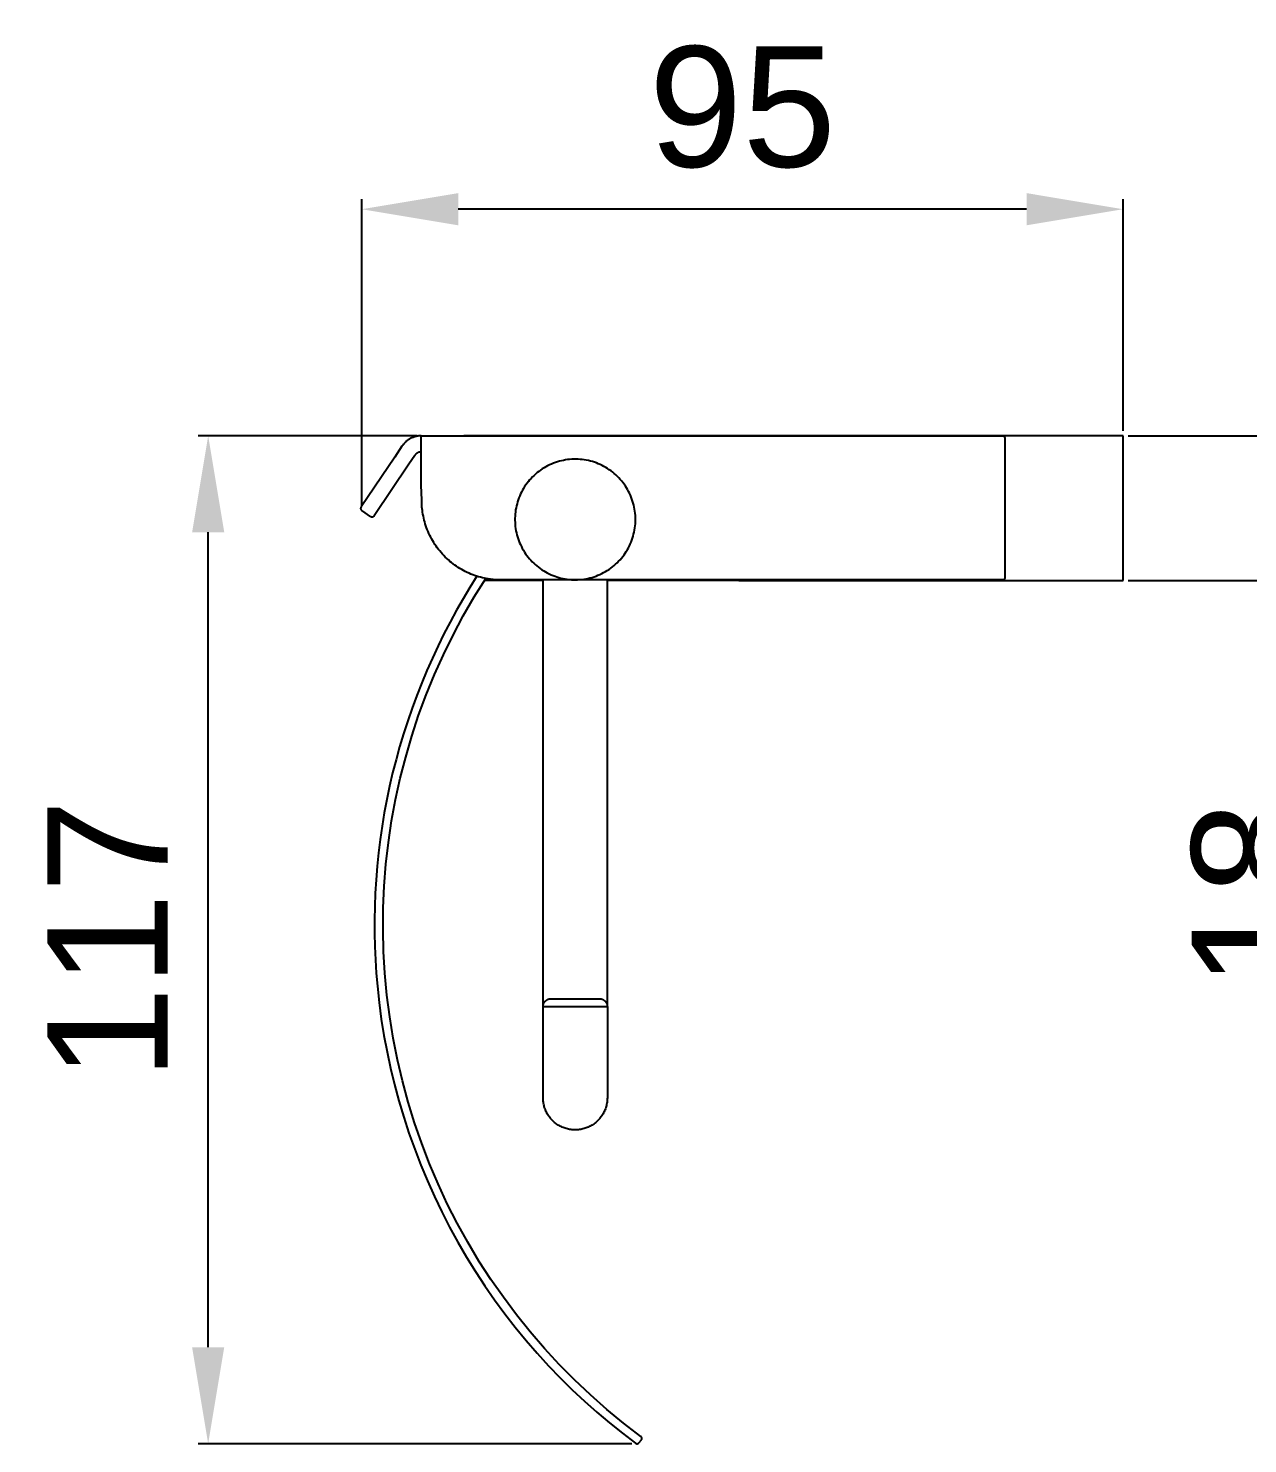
# Model space of a CAD drawing. Header units: millimetres. Extents: x 2164 to 3264, y 1200 to 2685.
# Drawn here: x 2604.8 to 2756.5, y 1405.6 to 1581.6 of the extents above; entities that cross this region are included whole.
import ezdxf

# ---------------------------------------------------------------- set-up
doc = ezdxf.new("R2010")
doc.units = ezdxf.units.MM
doc.layers.add('DIM2', color=3, linetype='Continuous')
doc.layers.add('main', color=7, linetype='Continuous')
doc.styles.get("Standard").update_dxf_attribs({"font": 'arial.ttf'})
doc.dimstyles.new('ISO-25', dxfattribs={"dimtxt": 2.5, "dimasz": 2.5, "dimexe": 1.25, "dimexo": 0.625, "dimtad": 1, "dimtxsty": 'Standard', "dimcen": 2.5, "dimadec": 0, "dimazin": 0, "dimtfac": 1, "dimtmove": 0, "dimatfit": 3, "dimfxl": 1, "dimarcsym": 0})

# ---------------------------------------------------------------- blocks, each defined once
blk = doc.blocks.new('*D44')
at = {"layer": 'Defpoints', "color": 0, "transparency": 16777216}
for p in [(2646.29, 1559.09), (2741.01, 1530.91), (2646.29, 1521.64)]:
    blk.add_point(p, dxfattribs=at)
at = {"layer": 'DIM2', "color": 0, "lineweight": -2, "transparency": 16777216}
for p, q in [((2646.29, 1522.26), (2646.29, 1560.34)), ((2741.01, 1531.53), (2741.01, 1560.34)), ((2729.01, 1559.09), (2658.29, 1559.09))]:
    blk.add_line(p, q, dxfattribs=at)
at = {"layer": 'DIM2', "color": 0, "transparency": 16777216}
for points in [[(2658.29, 1561.09), (2658.29, 1557.09), (2646.29, 1559.09)], [(2729.01, 1561.09), (2729.01, 1557.09), (2741.01, 1559.09)]]:
    blk.add_solid(points, dxfattribs=at)
at = {"layer": 'DIM2', "color": 0, "transparency": 16777216, "insert": (2693.65, 1571.75), "char_height": 15, "attachment_point": 5}
blk.add_mtext('95', dxfattribs=at)
blk = doc.blocks.new('*D61')
at = {"layer": 'Defpoints', "color": 0, "transparency": 16777216}
for p in [(2741.01, 1530.91), (2741.01, 1512.91), (2769.79, 1512.91)]:
    blk.add_point(p, dxfattribs=at)
at = {"layer": 'DIM2', "color": 0, "lineweight": -2, "transparency": 16777216}
for p, q in [((2769.79, 1542.91), (2769.79, 1554.91)), ((2741.63, 1530.91), (2771.04, 1530.91)), ((2769.79, 1530.91), (2769.79, 1512.91)), ((2741.63, 1512.91), (2771.04, 1512.91)), ((2769.79, 1500.91), (2769.79, 1458.8))]:
    blk.add_line(p, q, dxfattribs=at)
at = {"layer": 'DIM2', "color": 0, "transparency": 16777216}
for points in [[(2767.79, 1542.91), (2771.79, 1542.91), (2769.79, 1530.91)], [(2767.79, 1500.91), (2771.79, 1500.91), (2769.79, 1512.91)]]:
    blk.add_solid(points, dxfattribs=at)
at = {"layer": 'DIM2', "color": 0, "transparency": 16777216, "insert": (2757.13, 1473.85), "char_height": 15, "attachment_point": 5, "rotation": 90}
blk.add_mtext('18', dxfattribs=at)
blk = doc.blocks.new('*D71')
at = {"layer": 'Defpoints', "color": 0, "transparency": 16777216}
for p in [(2627.19, 1530.91), (2653.81, 1530.91), (2680.54, 1405.57)]:
    blk.add_point(p, dxfattribs=at)
at = {"layer": 'DIM2', "color": 0, "lineweight": -2, "transparency": 16777216}
for p, q in [((2653.19, 1530.91), (2625.94, 1530.91)), ((2627.19, 1417.57), (2627.19, 1518.91)), ((2679.91, 1405.57), (2625.94, 1405.57))]:
    blk.add_line(p, q, dxfattribs=at)
at = {"layer": 'DIM2', "color": 0, "transparency": 16777216}
for points in [[(2625.19, 1518.91), (2629.19, 1518.91), (2627.19, 1530.91)], [(2625.19, 1417.57), (2629.19, 1417.57), (2627.19, 1405.57)]]:
    blk.add_solid(points, dxfattribs=at)
at = {"layer": 'DIM2', "color": 0, "transparency": 16777216, "insert": (2614.66, 1468.24), "char_height": 15, "attachment_point": 5, "rotation": 90}
blk.add_mtext('117', dxfattribs=at)

msp = doc.modelspace()

# ---------------------------------------------------------------- linework, layer by layer
at = {"layer": 'main'}
for p, q in [((2651.35, 1529.69), (2651.29, 1529.61)), ((2651.41, 1529.77), (2651.35, 1529.69)), ((2651.47, 1529.85), (2651.41, 1529.77)), ((2651.54, 1529.93), (2651.47, 1529.85)), ((2651.6, 1530.01), (2651.54, 1529.93)), ((2651.68, 1530.08), (2651.6, 1530.01)), ((2651.75, 1530.15), (2651.68, 1530.08)), ((2651.83, 1530.21), (2651.75, 1530.15)), ((2651.9, 1530.28), (2651.83, 1530.21)), ((2651.98, 1530.34), (2651.9, 1530.28)), ((2652.07, 1530.4), (2651.98, 1530.34)), ((2652.15, 1530.45), (2652.07, 1530.4)), ((2652.24, 1530.51), (2652.15, 1530.45)), ((2652.33, 1530.56), (2652.24, 1530.51)), ((2652.41, 1530.6), (2652.33, 1530.56)), ((2652.51, 1530.65), (2652.41, 1530.6)), ((2652.6, 1530.69), (2652.51, 1530.65)), ((2652.69, 1530.72), (2652.6, 1530.69)), ((2652.79, 1530.76), (2652.69, 1530.72)), ((2652.89, 1530.79), (2652.79, 1530.76)), ((2652.98, 1530.81), (2652.89, 1530.79)), ((2653.08, 1530.84), (2652.98, 1530.81)), ((2653.18, 1530.86), (2653.08, 1530.84)), ((2653.28, 1530.88), (2653.18, 1530.86)), ((2653.38, 1530.89), (2653.28, 1530.88)), ((2653.48, 1530.9), (2653.38, 1530.89)), ((2653.58, 1530.9), (2653.48, 1530.9)), ((2653.68, 1530.91), (2653.58, 1530.9)), ((2653.7, 1527.91), (2653.7, 1530.91)), ((2653.7, 1530.91), (2653.77, 1530.91)), ((2653.77, 1530.91), (2653.85, 1530.91)), ((2653.85, 1530.91), (2653.95, 1530.91)), ((2653.95, 1530.91), (2653.97, 1530.91)), ((2653.99, 1530.91), (2726.01, 1530.91)), ((2690.6, 1530.91), (2659.01, 1530.91)), ((2693.21, 1530.91), (2690.6, 1530.91)), ((2738.62, 1530.91), (2693.21, 1530.91)), ((2726.01, 1530.91), (2726.02, 1530.91)), ((2726.02, 1530.91), (2726.03, 1530.91)), ((2726.03, 1530.91), (2726.04, 1530.91)), ((2726.04, 1530.91), (2726.05, 1530.9)), ((2726.05, 1530.9), (2726.06, 1530.9)), ((2726.06, 1530.9), (2726.07, 1530.9)), ((2726.07, 1530.9), (2726.08, 1530.9)), ((2726.08, 1530.9), (2726.09, 1530.9)), ((2726.09, 1530.9), (2726.09, 1530.89)), ((2726.09, 1530.89), (2726.1, 1530.89)), ((2726.1, 1530.89), (2726.11, 1530.89)), ((2726.11, 1530.89), (2726.12, 1530.88)), ((2726.12, 1530.88), (2726.13, 1530.88)), ((2726.13, 1530.88), (2726.14, 1530.87)), ((2726.14, 1530.87), (2726.15, 1530.87)), ((2726.15, 1530.87), (2726.16, 1530.86)), ((2726.16, 1530.86), (2726.17, 1530.86)), ((2726.17, 1530.86), (2726.18, 1530.85)), ((2726.18, 1530.85), (2726.18, 1530.84)), ((2726.18, 1530.84), (2726.19, 1530.84)), ((2726.19, 1530.84), (2726.2, 1530.83)), ((2726.2, 1530.83), (2726.21, 1530.82)), ((2726.21, 1530.82), (2726.21, 1530.82)), ((2726.21, 1530.82), (2726.22, 1530.81)), ((2726.22, 1530.81), (2726.23, 1530.8)), ((2726.23, 1530.8), (2726.23, 1530.79)), ((2726.23, 1530.79), (2726.24, 1530.79)), ((2726.24, 1530.79), (2726.25, 1530.78)), ((2726.25, 1530.78), (2726.25, 1530.77)), ((2726.25, 1530.77), (2726.26, 1530.76)), ((2726.26, 1530.76), (2726.26, 1530.75)), ((2726.26, 1530.75), (2726.27, 1530.74)), ((2726.27, 1530.74), (2726.27, 1530.73)), ((2726.27, 1530.73), (2726.27, 1530.73)), ((2726.27, 1530.73), (2726.28, 1530.72)), ((2726.28, 1530.72), (2726.28, 1530.71)), ((2726.28, 1530.71), (2726.29, 1530.7)), ((2726.29, 1530.7), (2726.29, 1530.69)), ((2726.29, 1530.69), (2726.29, 1530.68)), ((2726.29, 1530.68), (2726.29, 1530.67)), ((2726.29, 1530.67), (2726.29, 1530.66)), ((2726.29, 1530.66), (2726.3, 1530.65)), ((2726.3, 1530.65), (2726.3, 1530.64)), ((2726.3, 1530.64), (2726.3, 1530.63)), ((2726.3, 1530.63), (2726.3, 1530.62)), ((2726.3, 1530.62), (2726.3, 1530.61)), ((2726.3, 1530.61), (2726.3, 1527.91)), ((2741.01, 1530.91), (2738.62, 1530.91)), ((2741.01, 1512.91), (2741.01, 1530.91)), ((2650.39, 1528.27), (2646.21, 1522.06)), ((2651.29, 1529.61), (2650.39, 1528.27)), ((2652.89, 1528.47), (2652.16, 1527.38)), ((2652.91, 1528.5), (2652.89, 1528.47)), ((2652.93, 1528.53), (2652.91, 1528.5)), ((2652.95, 1528.56), (2652.93, 1528.53)), ((2652.98, 1528.58), (2652.95, 1528.56)), ((2653, 1528.61), (2652.98, 1528.58)), ((2653.02, 1528.63), (2653, 1528.61)), ((2653.05, 1528.65), (2653.02, 1528.63)), ((2653.07, 1528.67), (2653.05, 1528.65)), ((2653.1, 1528.7), (2653.07, 1528.67)), ((2653.12, 1528.72), (2653.1, 1528.7)), ((2653.15, 1528.74), (2653.12, 1528.72)), ((2653.18, 1528.75), (2653.15, 1528.74)), ((2653.21, 1528.77), (2653.18, 1528.75)), ((2653.24, 1528.79), (2653.21, 1528.77)), ((2653.27, 1528.8), (2653.24, 1528.79)), ((2653.3, 1528.82), (2653.27, 1528.8)), ((2653.33, 1528.83), (2653.3, 1528.82)), ((2653.36, 1528.84), (2653.33, 1528.83)), ((2653.39, 1528.86), (2653.36, 1528.84)), ((2653.42, 1528.87), (2653.39, 1528.86)), ((2653.46, 1528.88), (2653.42, 1528.87)), ((2653.49, 1528.88), (2653.46, 1528.88)), ((2653.52, 1528.89), (2653.49, 1528.88)), ((2653.55, 1528.9), (2653.52, 1528.89)), ((2653.59, 1528.9), (2653.55, 1528.9)), ((2653.62, 1528.9), (2653.59, 1528.9)), ((2653.65, 1528.91), (2653.62, 1528.9)), ((2653.69, 1528.91), (2653.65, 1528.91)), ((2653.7, 1524.58), (2653.7, 1527.91)), ((2671.38, 1527.86), (2671.13, 1527.81)), ((2671.64, 1527.91), (2671.38, 1527.86)), ((2671.9, 1527.95), (2671.64, 1527.91)), ((2672.16, 1527.98), (2671.9, 1527.95)), ((2672.42, 1528), (2672.16, 1527.98)), ((2672.68, 1528.01), (2672.42, 1528)), ((2672.94, 1528.01), (2672.68, 1528.01)), ((2673.2, 1528), (2672.94, 1528.01)), ((2673.46, 1527.98), (2673.2, 1528)), ((2673.72, 1527.96), (2673.46, 1527.98)), ((2673.97, 1527.92), (2673.72, 1527.96)), ((2674.23, 1527.88), (2673.97, 1527.92)), ((2674.49, 1527.83), (2674.23, 1527.88)), ((2726.3, 1527.91), (2726.3, 1513.28)), ((2652.16, 1527.38), (2647.83, 1520.94)), ((2667.92, 1526.16), (2667.73, 1525.99)), ((2668.12, 1526.33), (2667.92, 1526.16)), ((2668.32, 1526.49), (2668.12, 1526.33)), ((2668.53, 1526.64), (2668.32, 1526.49)), ((2668.75, 1526.79), (2668.53, 1526.64)), ((2668.97, 1526.93), (2668.75, 1526.79)), ((2669.19, 1527.06), (2668.97, 1526.93)), ((2669.42, 1527.18), (2669.19, 1527.06)), ((2669.66, 1527.3), (2669.42, 1527.18)), ((2669.89, 1527.4), (2669.66, 1527.3)), ((2670.14, 1527.5), (2669.89, 1527.4)), ((2670.38, 1527.59), (2670.14, 1527.5)), ((2670.63, 1527.67), (2670.38, 1527.59)), ((2670.88, 1527.75), (2670.63, 1527.67)), ((2671.13, 1527.81), (2670.88, 1527.75)), ((2674.74, 1527.77), (2674.49, 1527.83)), ((2674.99, 1527.7), (2674.74, 1527.77)), ((2675.24, 1527.62), (2674.99, 1527.7)), ((2675.48, 1527.53), (2675.24, 1527.62)), ((2675.72, 1527.44), (2675.48, 1527.53)), ((2675.96, 1527.33), (2675.72, 1527.44)), ((2676.2, 1527.22), (2675.96, 1527.33)), ((2676.43, 1527.1), (2676.2, 1527.22)), ((2676.66, 1526.97), (2676.43, 1527.1)), ((2676.88, 1526.83), (2676.66, 1526.97)), ((2677.09, 1526.69), (2676.88, 1526.83)), ((2677.31, 1526.54), (2677.09, 1526.69)), ((2677.51, 1526.38), (2677.31, 1526.54)), ((2677.71, 1526.22), (2677.51, 1526.38)), ((2677.91, 1526.04), (2677.71, 1526.22)), ((2653.71, 1524.04), (2653.7, 1524.58)), ((2666.42, 1524.37), (2666.29, 1524.15)), ((2666.56, 1524.59), (2666.42, 1524.37)), ((2666.7, 1524.81), (2666.56, 1524.59)), ((2666.86, 1525.02), (2666.7, 1524.81)), ((2667.02, 1525.23), (2666.86, 1525.02)), ((2667.18, 1525.42), (2667.02, 1525.23)), ((2667.36, 1525.62), (2667.18, 1525.42)), ((2667.54, 1525.81), (2667.36, 1525.62)), ((2667.73, 1525.99), (2667.54, 1525.81)), ((2678.1, 1525.86), (2677.91, 1526.04)), ((2678.28, 1525.68), (2678.1, 1525.86)), ((2678.46, 1525.49), (2678.28, 1525.68)), ((2678.63, 1525.29), (2678.46, 1525.49)), ((2678.79, 1525.09), (2678.63, 1525.29)), ((2678.94, 1524.88), (2678.79, 1525.09)), ((2679.09, 1524.66), (2678.94, 1524.88)), ((2679.23, 1524.44), (2679.09, 1524.66)), ((2679.37, 1524.22), (2679.23, 1524.44)), ((2653.75, 1522.74), (2653.71, 1524.04)), ((2653.77, 1522.25), (2653.75, 1522.74)), ((2665.68, 1522.71), (2665.61, 1522.46)), ((2665.76, 1522.96), (2665.68, 1522.71)), ((2665.85, 1523.2), (2665.76, 1522.96)), ((2665.95, 1523.45), (2665.85, 1523.2)), ((2666.05, 1523.68), (2665.95, 1523.45)), ((2666.17, 1523.92), (2666.05, 1523.68)), ((2666.29, 1524.15), (2666.17, 1523.92)), ((2679.49, 1523.99), (2679.37, 1524.22)), ((2679.61, 1523.76), (2679.49, 1523.99)), ((2679.72, 1523.52), (2679.61, 1523.76)), ((2679.82, 1523.28), (2679.72, 1523.52)), ((2679.91, 1523.04), (2679.82, 1523.28)), ((2679.99, 1522.79), (2679.91, 1523.04)), ((2680.07, 1522.54), (2679.99, 1522.79)), ((2646.17, 1521.94), (2646.16, 1521.93)), ((2646.16, 1521.93), (2646.16, 1521.92)), ((2646.16, 1521.92), (2646.16, 1521.91)), ((2646.16, 1521.91), (2646.16, 1521.9)), ((2646.16, 1521.9), (2646.16, 1521.89)), ((2646.16, 1521.89), (2646.16, 1521.88)), ((2646.16, 1521.88), (2646.16, 1521.87)), ((2646.16, 1521.87), (2646.16, 1521.85)), ((2646.16, 1521.85), (2646.16, 1521.84)), ((2646.16, 1521.84), (2646.17, 1521.83)), ((2646.18, 1521.98), (2646.17, 1521.97)), ((2646.17, 1521.97), (2646.17, 1521.96)), ((2646.17, 1521.96), (2646.17, 1521.95)), ((2646.17, 1521.95), (2646.17, 1521.94)), ((2646.17, 1521.83), (2646.17, 1521.82)), ((2646.17, 1521.82), (2646.17, 1521.81)), ((2646.17, 1521.81), (2646.17, 1521.8)), ((2646.17, 1521.8), (2646.18, 1521.79)), ((2646.19, 1522.01), (2646.18, 1522)), ((2646.18, 1522), (2646.18, 1521.99)), ((2646.18, 1521.99), (2646.18, 1521.98)), ((2646.18, 1521.79), (2646.18, 1521.78)), ((2646.18, 1521.78), (2646.18, 1521.77)), ((2646.18, 1521.77), (2646.19, 1521.76)), ((2646.2, 1522.03), (2646.19, 1522.02)), ((2646.19, 1522.02), (2646.19, 1522.01)), ((2646.19, 1521.76), (2646.19, 1521.75)), ((2646.19, 1521.75), (2646.2, 1521.74)), ((2646.21, 1522.05), (2646.2, 1522.04)), ((2646.2, 1522.04), (2646.2, 1522.03)), ((2646.2, 1521.74), (2646.2, 1521.73)), ((2646.2, 1521.73), (2646.21, 1521.72)), ((2646.21, 1522.06), (2646.21, 1522.05)), ((2646.21, 1521.72), (2646.21, 1521.72)), ((2646.21, 1521.72), (2646.22, 1521.71)), ((2646.22, 1521.71), (2646.23, 1521.7)), ((2646.23, 1521.7), (2646.23, 1521.69)), ((2646.23, 1521.69), (2646.24, 1521.68)), ((2646.24, 1521.68), (2646.25, 1521.67)), ((2646.25, 1521.67), (2646.25, 1521.67)), ((2646.25, 1521.67), (2646.26, 1521.66)), ((2646.26, 1521.66), (2646.27, 1521.65)), ((2646.27, 1521.65), (2646.28, 1521.65)), ((2646.28, 1521.65), (2646.29, 1521.64)), ((2647.41, 1520.84), (2646.29, 1521.64)), ((2647.42, 1520.84), (2647.41, 1520.84)), ((2647.43, 1520.83), (2647.42, 1520.84)), ((2647.44, 1520.83), (2647.43, 1520.83)), ((2647.45, 1520.82), (2647.44, 1520.83)), ((2647.46, 1520.82), (2647.45, 1520.82)), ((2647.45, 1520.82), (2647.45, 1520.82)), ((2647.47, 1520.81), (2647.46, 1520.82)), ((2647.69, 1520.81), (2647.68, 1520.81)), ((2647.7, 1520.82), (2647.69, 1520.81)), ((2647.71, 1520.82), (2647.7, 1520.82)), ((2647.72, 1520.83), (2647.71, 1520.82)), ((2647.73, 1520.84), (2647.72, 1520.83)), ((2647.72, 1520.83), (2647.72, 1520.83)), ((2647.74, 1520.84), (2647.73, 1520.84)), ((2647.75, 1520.85), (2647.74, 1520.84)), ((2647.76, 1520.86), (2647.75, 1520.85)), ((2647.77, 1520.87), (2647.76, 1520.86)), ((2647.76, 1520.86), (2647.76, 1520.86)), ((2647.78, 1520.88), (2647.77, 1520.87)), ((2647.79, 1520.88), (2647.78, 1520.88)), ((2647.8, 1520.9), (2647.79, 1520.89)), ((2647.79, 1520.89), (2647.79, 1520.88)), ((2647.81, 1520.91), (2647.8, 1520.9)), ((2647.81, 1520.92), (2647.81, 1520.91)), ((2647.82, 1520.92), (2647.81, 1520.91)), ((2647.81, 1520.91), (2647.81, 1520.91)), ((2653.79, 1522.05), (2653.77, 1522.25)), ((2653.81, 1521.84), (2653.79, 1522.05)), ((2653.84, 1521.64), (2653.81, 1521.84)), ((2653.87, 1521.4), (2653.84, 1521.64)), ((2653.91, 1521.15), (2653.87, 1521.4)), ((2653.96, 1520.91), (2653.91, 1521.15)), ((2654.01, 1520.67), (2653.96, 1520.91)), ((2665.36, 1520.92), (2665.35, 1520.66)), ((2665.38, 1521.18), (2665.36, 1520.92)), ((2665.41, 1521.44), (2665.38, 1521.18)), ((2665.44, 1521.7), (2665.41, 1521.44)), ((2665.49, 1521.96), (2665.44, 1521.7)), ((2665.54, 1522.21), (2665.49, 1521.96)), ((2665.61, 1522.46), (2665.54, 1522.21)), ((2680.13, 1522.29), (2680.07, 1522.54)), ((2680.19, 1522.04), (2680.13, 1522.29)), ((2680.24, 1521.78), (2680.19, 1522.04)), ((2680.28, 1521.52), (2680.24, 1521.78)), ((2680.31, 1521.27), (2680.28, 1521.52)), ((2680.33, 1521.01), (2680.31, 1521.27)), ((2680.34, 1520.75), (2680.33, 1521.01)), ((2647.48, 1520.81), (2647.47, 1520.81)), ((2647.49, 1520.8), (2647.48, 1520.81)), ((2647.5, 1520.8), (2647.49, 1520.8)), ((2647.51, 1520.8), (2647.5, 1520.8)), ((2647.52, 1520.8), (2647.51, 1520.8)), ((2647.53, 1520.8), (2647.52, 1520.8)), ((2647.54, 1520.79), (2647.53, 1520.8)), ((2647.55, 1520.79), (2647.54, 1520.79)), ((2647.56, 1520.79), (2647.55, 1520.79)), ((2647.57, 1520.79), (2647.56, 1520.79)), ((2647.58, 1520.79), (2647.57, 1520.79)), ((2647.59, 1520.79), (2647.58, 1520.79)), ((2647.6, 1520.79), (2647.59, 1520.79)), ((2647.61, 1520.79), (2647.6, 1520.79)), ((2647.62, 1520.8), (2647.61, 1520.79)), ((2647.63, 1520.8), (2647.62, 1520.8)), ((2647.64, 1520.8), (2647.63, 1520.8)), ((2647.65, 1520.8), (2647.64, 1520.8)), ((2647.66, 1520.8), (2647.65, 1520.8)), ((2647.67, 1520.81), (2647.66, 1520.8)), ((2647.68, 1520.81), (2647.67, 1520.81)), ((2654.07, 1520.43), (2654.01, 1520.67)), ((2654.13, 1520.2), (2654.07, 1520.43)), ((2654.2, 1519.96), (2654.13, 1520.2)), ((2654.28, 1519.73), (2654.2, 1519.96)), ((2654.36, 1519.48), (2654.28, 1519.73)), ((2654.45, 1519.24), (2654.36, 1519.48)), ((2654.55, 1519), (2654.45, 1519.24)), ((2665.35, 1520.66), (2665.35, 1520.4)), ((2665.35, 1520.4), (2665.36, 1520.14)), ((2665.36, 1520.14), (2665.37, 1519.88)), ((2665.37, 1519.88), (2665.4, 1519.62)), ((2665.4, 1519.62), (2665.44, 1519.37)), ((2665.44, 1519.37), (2665.48, 1519.11)), ((2665.48, 1519.11), (2665.53, 1518.85)), ((2680.18, 1518.94), (2680.23, 1519.19)), ((2680.23, 1519.19), (2680.27, 1519.45)), ((2680.27, 1519.45), (2680.31, 1519.71)), ((2680.31, 1519.71), (2680.33, 1519.97)), ((2680.33, 1519.97), (2680.34, 1520.23)), ((2680.35, 1520.49), (2680.34, 1520.75)), ((2680.34, 1520.23), (2680.35, 1520.49)), ((2654.65, 1518.77), (2654.55, 1519)), ((2654.76, 1518.53), (2654.65, 1518.77)), ((2654.88, 1518.3), (2654.76, 1518.53)), ((2655, 1518.07), (2654.88, 1518.3)), ((2655.13, 1517.85), (2655, 1518.07)), ((2655.26, 1517.63), (2655.13, 1517.85)), ((2655.4, 1517.41), (2655.26, 1517.63)), ((2655.54, 1517.2), (2655.4, 1517.41)), ((2665.53, 1518.85), (2665.59, 1518.6)), ((2665.59, 1518.6), (2665.67, 1518.35)), ((2665.67, 1518.35), (2665.74, 1518.1)), ((2665.74, 1518.1), (2665.83, 1517.86)), ((2665.83, 1517.86), (2665.93, 1517.62)), ((2665.93, 1517.62), (2666.03, 1517.38)), ((2666.03, 1517.38), (2666.15, 1517.14)), ((2679.59, 1517.22), (2679.7, 1517.45)), ((2679.7, 1517.45), (2679.8, 1517.69)), ((2679.8, 1517.69), (2679.89, 1517.94)), ((2679.89, 1517.94), (2679.98, 1518.18)), ((2679.98, 1518.18), (2680.05, 1518.43)), ((2680.05, 1518.43), (2680.12, 1518.68)), ((2680.12, 1518.68), (2680.18, 1518.94)), ((2655.69, 1516.99), (2655.54, 1517.2)), ((2655.84, 1516.79), (2655.69, 1516.99)), ((2656, 1516.59), (2655.84, 1516.79)), ((2656.17, 1516.39), (2656, 1516.59)), ((2656.34, 1516.2), (2656.17, 1516.39)), ((2656.51, 1516.01), (2656.34, 1516.2)), ((2656.69, 1515.83), (2656.51, 1516.01)), ((2656.88, 1515.65), (2656.69, 1515.83)), ((2657.07, 1515.47), (2656.88, 1515.65)), ((2666.15, 1517.14), (2666.27, 1516.91)), ((2666.27, 1516.91), (2666.4, 1516.69)), ((2666.4, 1516.69), (2666.53, 1516.46)), ((2666.53, 1516.46), (2666.68, 1516.25)), ((2666.68, 1516.25), (2666.83, 1516.04)), ((2666.83, 1516.04), (2666.99, 1515.83)), ((2666.99, 1515.83), (2667.15, 1515.63)), ((2667.15, 1515.63), (2667.33, 1515.43)), ((2678.43, 1515.5), (2678.6, 1515.69)), ((2678.6, 1515.69), (2678.76, 1515.9)), ((2678.76, 1515.9), (2678.92, 1516.1)), ((2678.92, 1516.1), (2679.07, 1516.32)), ((2679.07, 1516.32), (2679.21, 1516.53)), ((2679.21, 1516.53), (2679.34, 1516.76)), ((2679.34, 1516.76), (2679.47, 1516.99)), ((2679.47, 1516.99), (2679.59, 1517.22)), ((2657.26, 1515.3), (2657.07, 1515.47)), ((2657.46, 1515.14), (2657.26, 1515.3)), ((2657.66, 1514.98), (2657.46, 1515.14)), ((2657.87, 1514.82), (2657.66, 1514.98)), ((2658.08, 1514.68), (2657.87, 1514.82)), ((2658.29, 1514.54), (2658.08, 1514.68)), ((2658.51, 1514.4), (2658.29, 1514.54)), ((2658.73, 1514.27), (2658.51, 1514.4)), ((2658.95, 1514.15), (2658.73, 1514.27)), ((2659.18, 1514.03), (2658.95, 1514.15)), ((2659.41, 1513.92), (2659.18, 1514.03)), ((2659.65, 1513.81), (2659.41, 1513.92)), ((2659.87, 1513.71), (2659.65, 1513.81)), ((2667.33, 1515.43), (2667.51, 1515.25)), ((2667.51, 1515.25), (2667.69, 1515.06)), ((2667.69, 1515.06), (2667.88, 1514.89)), ((2667.88, 1514.89), (2668.08, 1514.72)), ((2668.08, 1514.72), (2668.29, 1514.56)), ((2668.29, 1514.56), (2668.49, 1514.4)), ((2668.49, 1514.4), (2668.71, 1514.25)), ((2668.71, 1514.25), (2668.93, 1514.11)), ((2668.93, 1514.11), (2669.15, 1513.98)), ((2669.15, 1513.98), (2669.38, 1513.86)), ((2669.38, 1513.86), (2669.61, 1513.74)), ((2675.92, 1513.67), (2676.16, 1513.78)), ((2676.16, 1513.78), (2676.39, 1513.9)), ((2676.39, 1513.9), (2676.62, 1514.02)), ((2676.62, 1514.02), (2676.84, 1514.16)), ((2676.84, 1514.16), (2677.06, 1514.3)), ((2677.06, 1514.3), (2677.27, 1514.45)), ((2677.27, 1514.45), (2677.48, 1514.61)), ((2677.48, 1514.61), (2677.68, 1514.77)), ((2677.68, 1514.77), (2677.88, 1514.94)), ((2677.88, 1514.94), (2678.07, 1515.12)), ((2678.07, 1515.12), (2678.25, 1515.31)), ((2678.25, 1515.31), (2678.43, 1515.5)), ((2659.76, 1512.05), (2658.91, 1510.64)), ((2660.63, 1513.44), (2659.76, 1512.05)), ((2660.1, 1513.62), (2659.87, 1513.71)), ((2660.34, 1513.54), (2660.1, 1513.62)), ((2660.29, 1510.87), (2661.73, 1513.17)), ((2660.57, 1513.46), (2660.34, 1513.54)), ((2660.82, 1513.39), (2660.57, 1513.46)), ((2661.06, 1513.32), (2660.82, 1513.39)), ((2661.31, 1513.26), (2661.06, 1513.32)), ((2661.56, 1513.2), (2661.31, 1513.26)), ((2661.79, 1513.16), (2661.56, 1513.2)), ((2668.85, 1512.91), (2661.56, 1512.91)), ((2662.02, 1513.12), (2661.79, 1513.16)), ((2662.33, 1513.07), (2662.02, 1513.12)), ((2662.63, 1513.04), (2662.33, 1513.07)), ((2662.9, 1513.01), (2662.63, 1513.04)), ((2663.16, 1512.99), (2662.9, 1513.01)), ((2663.43, 1512.98), (2663.16, 1512.99)), ((2663.69, 1512.98), (2663.43, 1512.98)), ((2664.02, 1512.98), (2663.69, 1512.98)), ((2726.01, 1512.98), (2664.02, 1512.98)), ((2668.85, 1459.91), (2668.85, 1512.98)), ((2669.61, 1513.74), (2669.85, 1513.63)), ((2669.85, 1513.63), (2670.09, 1513.53)), ((2670.09, 1513.53), (2670.34, 1513.44)), ((2670.34, 1513.44), (2670.58, 1513.36)), ((2670.58, 1513.36), (2670.83, 1513.29)), ((2670.83, 1513.29), (2671.08, 1513.22)), ((2671.08, 1513.22), (2671.34, 1513.16)), ((2671.34, 1513.16), (2671.59, 1513.11)), ((2671.59, 1513.11), (2671.85, 1513.08)), ((2671.85, 1513.08), (2672.11, 1513.05)), ((2672.11, 1513.05), (2672.37, 1513.02)), ((2672.37, 1513.02), (2672.63, 1513.01)), ((2672.63, 1513.01), (2672.89, 1513.01)), ((2672.89, 1513.01), (2673.15, 1513.02)), ((2673.15, 1513.02), (2673.41, 1513.03)), ((2673.41, 1513.03), (2673.67, 1513.05)), ((2673.67, 1513.05), (2673.93, 1513.09)), ((2673.93, 1513.09), (2674.18, 1513.13)), ((2674.18, 1513.13), (2674.44, 1513.18)), ((2674.44, 1513.18), (2674.69, 1513.24)), ((2674.69, 1513.24), (2674.94, 1513.31)), ((2674.94, 1513.31), (2675.19, 1513.39)), ((2675.19, 1513.39), (2675.44, 1513.47)), ((2675.44, 1513.47), (2675.68, 1513.57)), ((2675.68, 1513.57), (2675.92, 1513.67)), ((2676.85, 1459.95), (2676.85, 1512.98)), ((2690.6, 1512.91), (2676.85, 1512.91)), ((2690.6, 1512.91), (2690.6, 1512.98)), ((2693.21, 1512.91), (2690.6, 1512.91)), ((2693.21, 1512.98), (2693.21, 1512.91)), ((2693.21, 1512.91), (2738.62, 1512.91)), ((2726.02, 1512.98), (2726.01, 1512.98)), ((2726.03, 1512.98), (2726.02, 1512.98)), ((2726.04, 1512.98), (2726.03, 1512.98)), ((2726.05, 1512.98), (2726.04, 1512.98)), ((2726.06, 1512.98), (2726.05, 1512.98)), ((2726.07, 1512.98), (2726.06, 1512.98)), ((2726.08, 1512.99), (2726.07, 1512.98)), ((2726.09, 1512.99), (2726.08, 1512.99)), ((2726.1, 1512.99), (2726.09, 1512.99)), ((2726.11, 1513), (2726.1, 1512.99)), ((2726.12, 1513), (2726.11, 1513)), ((2726.13, 1513), (2726.12, 1513)), ((2726.14, 1513.01), (2726.13, 1513.01)), ((2726.13, 1513.01), (2726.13, 1513)), ((2726.15, 1513.02), (2726.14, 1513.01)), ((2726.16, 1513.02), (2726.15, 1513.02)), ((2726.17, 1513.03), (2726.16, 1513.02)), ((2726.18, 1513.04), (2726.17, 1513.03)), ((2726.19, 1513.04), (2726.18, 1513.04)), ((2726.2, 1513.06), (2726.19, 1513.05)), ((2726.19, 1513.05), (2726.19, 1513.04)), ((2726.21, 1513.06), (2726.2, 1513.06)), ((2726.22, 1513.07), (2726.21, 1513.06)), ((2726.23, 1513.09), (2726.22, 1513.08)), ((2726.22, 1513.08), (2726.22, 1513.07)), ((2726.24, 1513.09), (2726.23, 1513.09)), ((2726.25, 1513.11), (2726.24, 1513.1)), ((2726.24, 1513.1), (2726.24, 1513.09)), ((2726.26, 1513.13), (2726.25, 1513.12)), ((2726.25, 1513.12), (2726.25, 1513.11)), ((2726.27, 1513.15), (2726.26, 1513.14)), ((2726.26, 1513.14), (2726.26, 1513.13)), ((2726.28, 1513.17), (2726.27, 1513.16)), ((2726.27, 1513.16), (2726.27, 1513.15)), ((2726.29, 1513.19), (2726.28, 1513.18)), ((2726.28, 1513.18), (2726.28, 1513.18)), ((2726.28, 1513.18), (2726.28, 1513.17)), ((2726.3, 1513.24), (2726.29, 1513.23)), ((2726.29, 1513.23), (2726.29, 1513.22)), ((2726.29, 1513.22), (2726.29, 1513.2)), ((2726.29, 1513.2), (2726.29, 1513.19)), ((2726.3, 1513.28), (2726.3, 1513.27)), ((2726.3, 1513.27), (2726.3, 1513.26)), ((2726.3, 1513.26), (2726.3, 1513.25)), ((2726.3, 1513.25), (2726.3, 1513.24)), ((2738.62, 1512.91), (2741.01, 1512.91)), ((2658.91, 1510.64), (2658.08, 1509.21)), ((2658.93, 1508.52), (2660.29, 1510.87)), ((2658.08, 1509.21), (2657.29, 1507.75)), ((2657.65, 1506.12), (2658.93, 1508.52)), ((2657.29, 1507.75), (2656.52, 1506.28)), ((2656.52, 1506.28), (2655.79, 1504.78)), ((2656.45, 1503.69), (2657.65, 1506.12)), ((2655.08, 1503.27), (2654.4, 1501.74)), ((2655.79, 1504.78), (2655.08, 1503.27)), ((2655.34, 1501.21), (2656.45, 1503.69)), ((2654.4, 1501.74), (2653.75, 1500.19)), ((2653.75, 1500.19), (2653.14, 1498.63)), ((2654.31, 1498.7), (2655.34, 1501.21)), ((2653.14, 1498.63), (2652.56, 1497.06)), ((2653.37, 1496.15), (2654.31, 1498.7)), ((2652.56, 1497.06), (2652.01, 1495.47)), ((2652.01, 1495.47), (2651.49, 1493.86)), ((2652.52, 1493.57), (2653.37, 1496.15)), ((2651.49, 1493.86), (2651.01, 1492.25)), ((2651.76, 1490.96), (2652.52, 1493.57)), ((2651.01, 1492.25), (2650.56, 1490.62)), ((2651.08, 1488.33), (2651.76, 1490.96)), ((2650.56, 1490.62), (2650.14, 1488.99)), ((2650.14, 1488.99), (2649.76, 1487.35)), ((2650.5, 1485.68), (2651.08, 1488.33)), ((2649.41, 1485.7), (2649.1, 1484.04)), ((2649.76, 1487.35), (2649.41, 1485.7)), ((2650.01, 1483.01), (2650.5, 1485.68)), ((2649.1, 1484.04), (2648.83, 1482.38)), ((2648.83, 1482.38), (2648.59, 1480.71)), ((2649.61, 1480.32), (2650.01, 1483.01)), ((2648.59, 1480.71), (2648.38, 1479.05)), ((2648.38, 1479.05), (2648.21, 1477.38)), ((2649.3, 1477.63), (2649.61, 1480.32)), ((2648.21, 1477.38), (2648.07, 1475.71)), ((2649.09, 1474.92), (2649.3, 1477.63)), ((2648.07, 1475.71), (2647.97, 1474.04)), ((2647.97, 1474.04), (2647.91, 1472.37)), ((2648.97, 1472.21), (2649.09, 1474.92)), ((2647.91, 1472.37), (2647.88, 1470.7)), ((2648.94, 1469.49), (2648.97, 1472.21)), ((2647.88, 1470.7), (2647.88, 1469.04)), ((2647.88, 1469.04), (2647.92, 1467.38)), ((2649.01, 1466.78), (2648.94, 1469.49)), ((2647.92, 1467.38), (2647.99, 1465.73)), ((2649.17, 1464.07), (2649.01, 1466.78)), ((2647.99, 1465.73), (2648.1, 1464.09)), ((2648.1, 1464.09), (2648.24, 1462.45)), ((2649.42, 1461.36), (2649.17, 1464.07)), ((2648.24, 1462.45), (2648.46, 1460.42)), ((2649.77, 1458.67), (2649.42, 1461.36)), ((2648.46, 1460.42), (2648.73, 1458.38)), ((2668.85, 1460.02), (2668.86, 1460.05)), ((2668.85, 1459.98), (2668.85, 1460.02)), ((2668.85, 1459.95), (2668.85, 1459.98)), ((2668.85, 1459.91), (2668.85, 1459.95)), ((2672.85, 1459.91), (2668.85, 1459.91)), ((2668.85, 1448.6), (2668.85, 1459.91)), ((2668.86, 1460.09), (2668.87, 1460.12)), ((2668.86, 1460.05), (2668.86, 1460.09)), ((2668.87, 1460.12), (2668.88, 1460.16)), ((2668.88, 1460.16), (2668.89, 1460.19)), ((2668.89, 1460.19), (2668.9, 1460.22)), ((2668.9, 1460.22), (2668.91, 1460.26)), ((2668.91, 1460.26), (2668.92, 1460.29)), ((2668.92, 1460.29), (2668.93, 1460.32)), ((2668.93, 1460.32), (2668.95, 1460.35)), ((2668.95, 1460.35), (2668.96, 1460.38)), ((2668.96, 1460.38), (2668.98, 1460.41)), ((2668.98, 1460.41), (2669, 1460.44)), ((2669, 1460.44), (2669.02, 1460.47)), ((2669.02, 1460.47), (2669.04, 1460.5)), ((2669.04, 1460.5), (2669.06, 1460.53)), ((2669.06, 1460.53), (2669.08, 1460.56)), ((2669.08, 1460.56), (2669.1, 1460.58)), ((2669.1, 1460.58), (2669.13, 1460.61)), ((2669.13, 1460.61), (2669.15, 1460.63)), ((2669.15, 1460.63), (2669.18, 1460.66)), ((2669.18, 1460.66), (2669.2, 1460.68)), ((2669.2, 1460.68), (2669.23, 1460.7)), ((2669.23, 1460.7), (2669.26, 1460.72)), ((2669.26, 1460.72), (2669.29, 1460.74)), ((2669.29, 1460.74), (2669.32, 1460.76)), ((2669.32, 1460.76), (2669.35, 1460.78)), ((2669.35, 1460.78), (2669.38, 1460.8)), ((2669.38, 1460.8), (2669.41, 1460.81)), ((2669.41, 1460.81), (2669.44, 1460.83)), ((2669.44, 1460.83), (2669.47, 1460.84)), ((2669.47, 1460.84), (2669.5, 1460.85)), ((2669.5, 1460.85), (2669.54, 1460.87)), ((2669.54, 1460.87), (2669.57, 1460.88)), ((2669.57, 1460.88), (2669.6, 1460.88)), ((2669.6, 1460.88), (2669.64, 1460.89)), ((2669.64, 1460.89), (2669.67, 1460.9)), ((2669.67, 1460.9), (2669.71, 1460.9)), ((2669.71, 1460.9), (2669.74, 1460.91)), ((2669.74, 1460.91), (2669.78, 1460.91)), ((2669.78, 1460.91), (2669.81, 1460.91)), ((2669.81, 1460.91), (2669.85, 1460.91)), ((2669.85, 1460.91), (2672.85, 1460.91)), ((2672.85, 1460.91), (2675.85, 1460.91)), ((2676.85, 1459.91), (2672.85, 1459.91)), ((2675.85, 1460.91), (2675.88, 1460.91)), ((2675.88, 1460.91), (2675.92, 1460.91)), ((2675.92, 1460.91), (2675.95, 1460.91)), ((2675.95, 1460.91), (2675.99, 1460.9)), ((2675.99, 1460.9), (2676.02, 1460.9)), ((2676.02, 1460.9), (2676.05, 1460.89)), ((2676.05, 1460.89), (2676.09, 1460.88)), ((2676.09, 1460.88), (2676.12, 1460.88)), ((2676.12, 1460.88), (2676.16, 1460.87)), ((2676.16, 1460.87), (2676.19, 1460.85)), ((2676.19, 1460.85), (2676.22, 1460.84)), ((2676.22, 1460.84), (2676.25, 1460.83)), ((2676.25, 1460.83), (2676.29, 1460.81)), ((2676.29, 1460.81), (2676.32, 1460.8)), ((2676.32, 1460.8), (2676.35, 1460.78)), ((2676.35, 1460.78), (2676.38, 1460.76)), ((2676.38, 1460.76), (2676.41, 1460.74)), ((2676.41, 1460.74), (2676.43, 1460.72)), ((2676.43, 1460.72), (2676.46, 1460.7)), ((2676.46, 1460.7), (2676.49, 1460.68)), ((2676.49, 1460.68), (2676.52, 1460.66)), ((2676.52, 1460.66), (2676.54, 1460.63)), ((2676.54, 1460.63), (2676.57, 1460.61)), ((2676.57, 1460.61), (2676.59, 1460.58)), ((2676.59, 1460.58), (2676.61, 1460.56)), ((2676.61, 1460.56), (2676.63, 1460.53)), ((2676.63, 1460.53), (2676.66, 1460.5)), ((2676.66, 1460.5), (2676.68, 1460.47)), ((2676.68, 1460.47), (2676.69, 1460.44)), ((2676.69, 1460.44), (2676.71, 1460.41)), ((2676.71, 1460.41), (2676.73, 1460.38)), ((2676.73, 1460.38), (2676.75, 1460.35)), ((2676.75, 1460.35), (2676.76, 1460.32)), ((2676.76, 1460.32), (2676.77, 1460.29)), ((2676.77, 1460.29), (2676.79, 1460.26)), ((2676.79, 1460.26), (2676.8, 1460.22)), ((2676.8, 1460.22), (2676.81, 1460.19)), ((2676.81, 1460.19), (2676.82, 1460.16)), ((2676.82, 1460.16), (2676.82, 1460.12)), ((2676.82, 1460.12), (2676.83, 1460.09)), ((2676.83, 1460.09), (2676.84, 1460.05)), ((2676.84, 1460.05), (2676.84, 1460.02)), ((2676.84, 1460.02), (2676.84, 1459.98)), ((2676.84, 1459.98), (2676.85, 1459.95)), ((2676.85, 1459.95), (2676.85, 1459.91)), ((2676.85, 1459.91), (2676.85, 1448.6)), ((2648.73, 1458.38), (2649.06, 1456.34)), ((2650.2, 1455.99), (2649.77, 1458.67)), ((2649.06, 1456.34), (2649.44, 1454.3)), ((2650.73, 1453.32), (2650.2, 1455.99)), ((2649.44, 1454.3), (2649.87, 1452.26)), ((2649.87, 1452.26), (2650.37, 1450.23)), ((2651.35, 1450.68), (2650.73, 1453.32)), ((2652.06, 1448.06), (2651.35, 1450.68)), ((2650.37, 1450.23), (2650.91, 1448.2)), ((2668.85, 1448.68), (2668.85, 1448.69)), ((2668.85, 1448.67), (2668.85, 1448.68)), ((2676.84, 1448.71), (2676.85, 1448.7)), ((2676.85, 1448.69), (2676.85, 1448.68)), ((2676.85, 1448.68), (2676.85, 1448.6)), ((2650.91, 1448.2), (2651.51, 1446.19)), ((2652.86, 1445.46), (2652.06, 1448.06)), ((2668.85, 1448.46), (2668.85, 1448.6)), ((2668.86, 1448.32), (2668.85, 1448.46)), ((2668.87, 1448.18), (2668.86, 1448.32)), ((2668.89, 1448.04), (2668.87, 1448.18)), ((2668.91, 1447.9), (2668.89, 1448.04)), ((2668.93, 1447.77), (2668.91, 1447.9)), ((2668.97, 1447.63), (2668.93, 1447.77)), ((2669, 1447.49), (2668.97, 1447.63)), ((2669.04, 1447.36), (2669, 1447.49)), ((2669.09, 1447.23), (2669.04, 1447.36)), ((2669.14, 1447.1), (2669.09, 1447.23)), ((2669.19, 1446.97), (2669.14, 1447.1)), ((2669.25, 1446.84), (2669.19, 1446.97)), ((2676.5, 1446.97), (2676.44, 1446.84)), ((2676.56, 1447.1), (2676.5, 1446.97)), ((2676.61, 1447.23), (2676.56, 1447.1)), ((2676.65, 1447.36), (2676.61, 1447.23)), ((2676.69, 1447.49), (2676.65, 1447.36)), ((2676.73, 1447.63), (2676.69, 1447.49)), ((2676.76, 1447.77), (2676.73, 1447.63)), ((2676.79, 1447.9), (2676.76, 1447.77)), ((2676.81, 1448.04), (2676.79, 1447.9)), ((2676.82, 1448.18), (2676.81, 1448.04)), ((2676.84, 1448.32), (2676.82, 1448.18)), ((2676.85, 1448.6), (2676.84, 1448.46)), ((2676.84, 1448.46), (2676.84, 1448.32)), ((2651.51, 1446.19), (2652.17, 1444.18)), ((2653.75, 1442.9), (2652.86, 1445.46)), ((2669.31, 1446.72), (2669.25, 1446.84)), ((2669.38, 1446.6), (2669.31, 1446.72)), ((2669.45, 1446.48), (2669.38, 1446.6)), ((2669.53, 1446.36), (2669.45, 1446.48)), ((2669.61, 1446.25), (2669.53, 1446.36)), ((2669.69, 1446.13), (2669.61, 1446.25)), ((2669.78, 1446.03), (2669.69, 1446.13)), ((2669.87, 1445.92), (2669.78, 1446.03)), ((2669.97, 1445.82), (2669.87, 1445.92)), ((2670.07, 1445.72), (2669.97, 1445.82)), ((2670.17, 1445.62), (2670.07, 1445.72)), ((2670.28, 1445.53), (2670.17, 1445.62)), ((2670.38, 1445.44), (2670.28, 1445.53)), ((2670.5, 1445.36), (2670.38, 1445.44)), ((2670.61, 1445.28), (2670.5, 1445.36)), ((2670.73, 1445.2), (2670.61, 1445.28)), ((2670.85, 1445.13), (2670.73, 1445.2)), ((2670.97, 1445.06), (2670.85, 1445.13)), ((2674.85, 1445.13), (2674.72, 1445.06)), ((2674.97, 1445.2), (2674.85, 1445.13)), ((2674.9, 1445.17), (2674.93, 1445.18)), ((2675.08, 1445.28), (2674.97, 1445.2)), ((2675.2, 1445.36), (2675.08, 1445.28)), ((2675.31, 1445.44), (2675.2, 1445.36)), ((2675.42, 1445.53), (2675.31, 1445.44)), ((2675.52, 1445.62), (2675.42, 1445.53)), ((2675.63, 1445.72), (2675.52, 1445.62)), ((2675.72, 1445.82), (2675.63, 1445.72)), ((2675.82, 1445.92), (2675.72, 1445.82)), ((2675.91, 1446.03), (2675.82, 1445.92)), ((2676, 1446.13), (2675.91, 1446.03)), ((2676.08, 1446.25), (2676, 1446.13)), ((2676.16, 1446.36), (2676.08, 1446.25)), ((2676.24, 1446.48), (2676.16, 1446.36)), ((2676.31, 1446.6), (2676.24, 1446.48)), ((2676.38, 1446.72), (2676.31, 1446.6)), ((2676.44, 1446.84), (2676.38, 1446.72)), ((2652.17, 1444.18), (2652.88, 1442.19)), ((2671.09, 1445), (2670.97, 1445.06)), ((2671.22, 1444.94), (2671.09, 1445)), ((2671.35, 1444.89), (2671.22, 1444.94)), ((2671.48, 1444.84), (2671.35, 1444.89)), ((2671.61, 1444.79), (2671.48, 1444.84)), ((2671.74, 1444.75), (2671.61, 1444.79)), ((2671.88, 1444.72), (2671.74, 1444.75)), ((2672.01, 1444.68), (2671.88, 1444.72)), ((2672.15, 1444.66), (2672.01, 1444.68)), ((2672.29, 1444.64), (2672.15, 1444.66)), ((2672.43, 1444.62), (2672.29, 1444.64)), ((2672.57, 1444.61), (2672.43, 1444.62)), ((2672.71, 1444.6), (2672.57, 1444.61)), ((2672.85, 1444.6), (2672.71, 1444.6)), ((2672.99, 1444.6), (2672.85, 1444.6)), ((2673.1, 1444.6), (2672.97, 1444.6)), ((2673.13, 1444.61), (2672.99, 1444.6)), ((2673.26, 1444.62), (2673.13, 1444.61)), ((2673.4, 1444.64), (2673.26, 1444.62)), ((2673.54, 1444.66), (2673.4, 1444.64)), ((2673.68, 1444.68), (2673.54, 1444.66)), ((2673.81, 1444.72), (2673.68, 1444.68)), ((2673.95, 1444.75), (2673.81, 1444.72)), ((2674.08, 1444.79), (2673.95, 1444.75)), ((2674.21, 1444.84), (2674.08, 1444.79)), ((2674.35, 1444.89), (2674.21, 1444.84)), ((2674.47, 1444.94), (2674.35, 1444.89)), ((2674.6, 1445), (2674.47, 1444.94)), ((2674.72, 1445.06), (2674.6, 1445)), ((2652.88, 1442.19), (2653.64, 1440.21)), ((2654.73, 1440.37), (2653.75, 1442.9)), ((2653.64, 1440.21), (2654.46, 1438.25)), ((2655.79, 1437.87), (2654.73, 1440.37)), ((2654.46, 1438.25), (2655.33, 1436.3)), ((2656.94, 1435.41), (2655.79, 1437.87)), ((2655.33, 1436.3), (2656.25, 1434.39)), ((2658.17, 1432.99), (2656.94, 1435.41)), ((2656.25, 1434.39), (2657.23, 1432.49)), ((2659.49, 1430.61), (2658.17, 1432.99)), ((2657.23, 1432.49), (2658.25, 1430.62)), ((2658.25, 1430.62), (2659.33, 1428.78)), ((2660.88, 1428.28), (2659.49, 1430.61)), ((2659.33, 1428.78), (2660.45, 1426.97)), ((2662.36, 1426), (2660.88, 1428.28)), ((2660.45, 1426.97), (2661.62, 1425.19)), ((2663.91, 1423.77), (2662.36, 1426)), ((2661.62, 1425.19), (2662.83, 1423.44)), ((2662.83, 1423.44), (2664.09, 1421.73)), ((2665.54, 1421.6), (2663.91, 1423.77)), ((2664.09, 1421.73), (2665.39, 1420.05)), ((2667.24, 1419.48), (2665.54, 1421.6)), ((2665.39, 1420.05), (2666.73, 1418.42)), ((2669.01, 1417.42), (2667.24, 1419.48)), ((2666.73, 1418.42), (2668.12, 1416.82)), ((2670.85, 1415.43), (2669.01, 1417.42)), ((2668.12, 1416.82), (2669.54, 1415.26)), ((2669.54, 1415.26), (2670.99, 1413.75)), ((2672.76, 1413.5), (2670.85, 1415.43)), ((2670.99, 1413.75), (2672.48, 1412.28)), ((2674.74, 1411.63), (2672.76, 1413.5)), ((2672.48, 1412.28), (2674, 1410.86)), ((2674, 1410.86), (2675.55, 1409.48)), ((2676.77, 1409.84), (2674.74, 1411.63)), ((2675.55, 1409.48), (2677.13, 1408.15)), ((2678.87, 1408.11), (2676.77, 1409.84)), ((2677.13, 1408.15), (2678.73, 1406.86)), ((2678.73, 1406.86), (2680.36, 1405.63)), ((2681.03, 1406.46), (2678.87, 1408.11)), ((2681.04, 1406.46), (2681.03, 1406.46)), ((2681.04, 1406.45), (2681.04, 1406.46)), ((2681.05, 1406.44), (2681.04, 1406.45)), ((2681.06, 1406.44), (2681.05, 1406.44)), ((2681.07, 1406.43), (2681.06, 1406.44)), ((2681.07, 1406.42), (2681.07, 1406.43)), ((2681.08, 1406.41), (2681.07, 1406.42)), ((2681.09, 1406.41), (2681.08, 1406.41)), ((2681.09, 1406.4), (2681.09, 1406.41)), ((2680.36, 1405.63), (2680.37, 1405.62)), ((2680.37, 1405.62), (2680.37, 1405.62)), ((2680.37, 1405.62), (2680.38, 1405.62)), ((2680.38, 1405.62), (2680.38, 1405.61)), ((2680.38, 1405.61), (2680.39, 1405.61)), ((2680.39, 1405.61), (2680.4, 1405.61)), ((2680.4, 1405.61), (2680.4, 1405.6)), ((2680.4, 1405.6), (2680.41, 1405.6)), ((2680.41, 1405.6), (2680.41, 1405.6)), ((2680.41, 1405.6), (2680.42, 1405.59)), ((2680.42, 1405.59), (2680.43, 1405.59)), ((2680.43, 1405.59), (2680.43, 1405.59)), ((2680.43, 1405.59), (2680.44, 1405.59)), ((2680.44, 1405.59), (2680.45, 1405.58)), ((2680.45, 1405.58), (2680.45, 1405.58)), ((2680.45, 1405.58), (2680.46, 1405.58)), ((2680.46, 1405.58), (2680.47, 1405.58)), ((2680.47, 1405.58), (2680.47, 1405.58)), ((2680.47, 1405.58), (2680.48, 1405.57)), ((2680.48, 1405.57), (2680.49, 1405.57)), ((2680.49, 1405.57), (2680.49, 1405.57)), ((2680.49, 1405.57), (2680.5, 1405.57)), ((2680.5, 1405.57), (2680.51, 1405.57)), ((2680.51, 1405.57), (2680.52, 1405.57)), ((2680.52, 1405.57), (2680.52, 1405.57)), ((2680.52, 1405.57), (2680.53, 1405.57)), ((2680.53, 1405.57), (2680.54, 1405.57)), ((2680.54, 1405.57), (2680.54, 1405.57)), ((2680.54, 1405.57), (2680.55, 1405.57)), ((2680.55, 1405.57), (2680.56, 1405.57)), ((2680.56, 1405.57), (2680.57, 1405.57)), ((2680.57, 1405.57), (2680.57, 1405.57)), ((2680.57, 1405.57), (2680.58, 1405.57)), ((2680.58, 1405.57), (2680.59, 1405.57)), ((2680.59, 1405.57), (2680.6, 1405.57)), ((2680.6, 1405.57), (2680.61, 1405.58)), ((2680.6, 1405.57), (2680.6, 1405.57)), ((2680.61, 1405.58), (2680.62, 1405.58)), ((2680.62, 1405.58), (2680.62, 1405.58)), ((2680.62, 1405.58), (2680.63, 1405.58)), ((2680.63, 1405.58), (2680.64, 1405.58)), ((2680.64, 1405.58), (2680.65, 1405.59)), ((2680.65, 1405.59), (2680.65, 1405.59)), ((2680.65, 1405.59), (2680.66, 1405.59)), ((2680.66, 1405.59), (2680.67, 1405.59)), ((2680.67, 1405.59), (2680.67, 1405.6)), ((2680.67, 1405.6), (2680.68, 1405.6)), ((2680.68, 1405.6), (2680.69, 1405.61)), ((2680.68, 1405.6), (2680.68, 1405.6)), ((2680.69, 1405.61), (2680.7, 1405.61)), ((2680.7, 1405.61), (2680.71, 1405.62)), ((2680.7, 1405.61), (2680.7, 1405.61)), ((2680.71, 1405.62), (2680.72, 1405.63)), ((2680.71, 1405.62), (2680.71, 1405.62)), ((2680.72, 1405.63), (2680.72, 1405.63)), ((2680.72, 1405.63), (2680.73, 1405.63)), ((2680.73, 1405.63), (2680.74, 1405.64)), ((2680.74, 1405.64), (2680.75, 1405.65)), ((2680.74, 1405.64), (2680.74, 1405.64)), ((2680.75, 1405.65), (2680.75, 1405.66)), ((2680.75, 1405.66), (2680.76, 1405.66)), ((2680.75, 1405.65), (2680.75, 1405.65)), ((2680.76, 1405.66), (2680.76, 1405.67)), ((2680.76, 1405.67), (2680.77, 1405.67)), ((2680.77, 1405.67), (2681.08, 1406.03)), ((2681.08, 1406.03), (2681.09, 1406.04)), ((2681.08, 1406.03), (2681.08, 1406.03)), ((2681.1, 1406.39), (2681.09, 1406.4)), ((2681.09, 1406.04), (2681.1, 1406.05)), ((2681.1, 1406.38), (2681.1, 1406.39)), ((2681.11, 1406.37), (2681.1, 1406.38)), ((2681.1, 1406.06), (2681.11, 1406.07)), ((2681.1, 1406.05), (2681.1, 1406.06)), ((2681.11, 1406.36), (2681.11, 1406.37)), ((2681.12, 1406.35), (2681.11, 1406.36)), ((2681.11, 1406.08), (2681.12, 1406.09)), ((2681.11, 1406.07), (2681.11, 1406.08)), ((2681.12, 1406.34), (2681.12, 1406.35)), ((2681.13, 1406.34), (2681.12, 1406.34)), ((2681.12, 1406.09), (2681.13, 1406.1)), ((2681.12, 1406.09), (2681.12, 1406.09)), ((2681.13, 1406.33), (2681.13, 1406.34)), ((2681.13, 1406.32), (2681.13, 1406.33)), ((2681.14, 1406.31), (2681.13, 1406.32)), ((2681.13, 1406.12), (2681.14, 1406.13)), ((2681.13, 1406.11), (2681.13, 1406.12)), ((2681.13, 1406.1), (2681.13, 1406.11)), ((2681.14, 1406.3), (2681.14, 1406.31)), ((2681.14, 1406.29), (2681.14, 1406.3)), ((2681.14, 1406.28), (2681.14, 1406.29)), ((2681.15, 1406.27), (2681.14, 1406.28)), ((2681.14, 1406.16), (2681.15, 1406.17)), ((2681.14, 1406.15), (2681.14, 1406.16)), ((2681.14, 1406.14), (2681.14, 1406.15)), ((2681.14, 1406.13), (2681.14, 1406.14)), ((2681.15, 1406.26), (2681.15, 1406.27)), ((2681.15, 1406.25), (2681.15, 1406.26)), ((2681.15, 1406.23), (2681.15, 1406.25)), ((2681.15, 1406.22), (2681.15, 1406.23)), ((2681.15, 1406.21), (2681.15, 1406.22)), ((2681.15, 1406.2), (2681.15, 1406.21)), ((2681.15, 1406.19), (2681.15, 1406.2)), ((2681.15, 1406.18), (2681.15, 1406.19)), ((2681.15, 1406.17), (2681.15, 1406.18))]:
    msp.add_line(p, q, dxfattribs=at)

# ---------------------------------------------------------------- dimensions: what is measured, and where the dimension line sits
at = {"layer": 'DIM2', "color": 3}
dim = msp.add_linear_dim(base=(2646.29, 1559.09), p1=(2741.01, 1530.91), p2=(2646.29, 1521.64), dimstyle='ISO-25', override={"dimtxt": 15, "dimasz": 12, "dimgap": 5, "dimdec": 0, "dimtix": 0, "dimtmove": 0}, dxfattribs=at)
dim.commit()
dim.dimension.update_dxf_attribs({"geometry": '*D44', "text_midpoint": (2693.65, 1571.75)})
dim = msp.add_linear_dim(base=(2769.79, 1512.91), p1=(2741.01, 1530.91), p2=(2741.01, 1512.91), angle=90, dimstyle='ISO-25', override={"dimtxt": 15, "dimasz": 12, "dimgap": 5, "dimdec": 0, "dimtix": 0, "dimtmove": 0}, dxfattribs=at)
dim.commit()
dim.dimension.update_dxf_attribs({"geometry": '*D61', "text_midpoint": (2757.13, 1473.85)})
dim = msp.add_linear_dim(base=(2627.19, 1530.91), p1=(2680.54, 1405.57), p2=(2653.81, 1530.91), angle=90, text='117', dimstyle='ISO-25', override={"dimtxt": 15, "dimasz": 12, "dimgap": 5, "dimdec": 0, "dimtix": 0, "dimtmove": 0}, dxfattribs=at)
dim.commit()
dim.dimension.update_dxf_attribs({"geometry": '*D71', "text_midpoint": (2614.66, 1468.24)})

doc.saveas('drawing.dxf')
